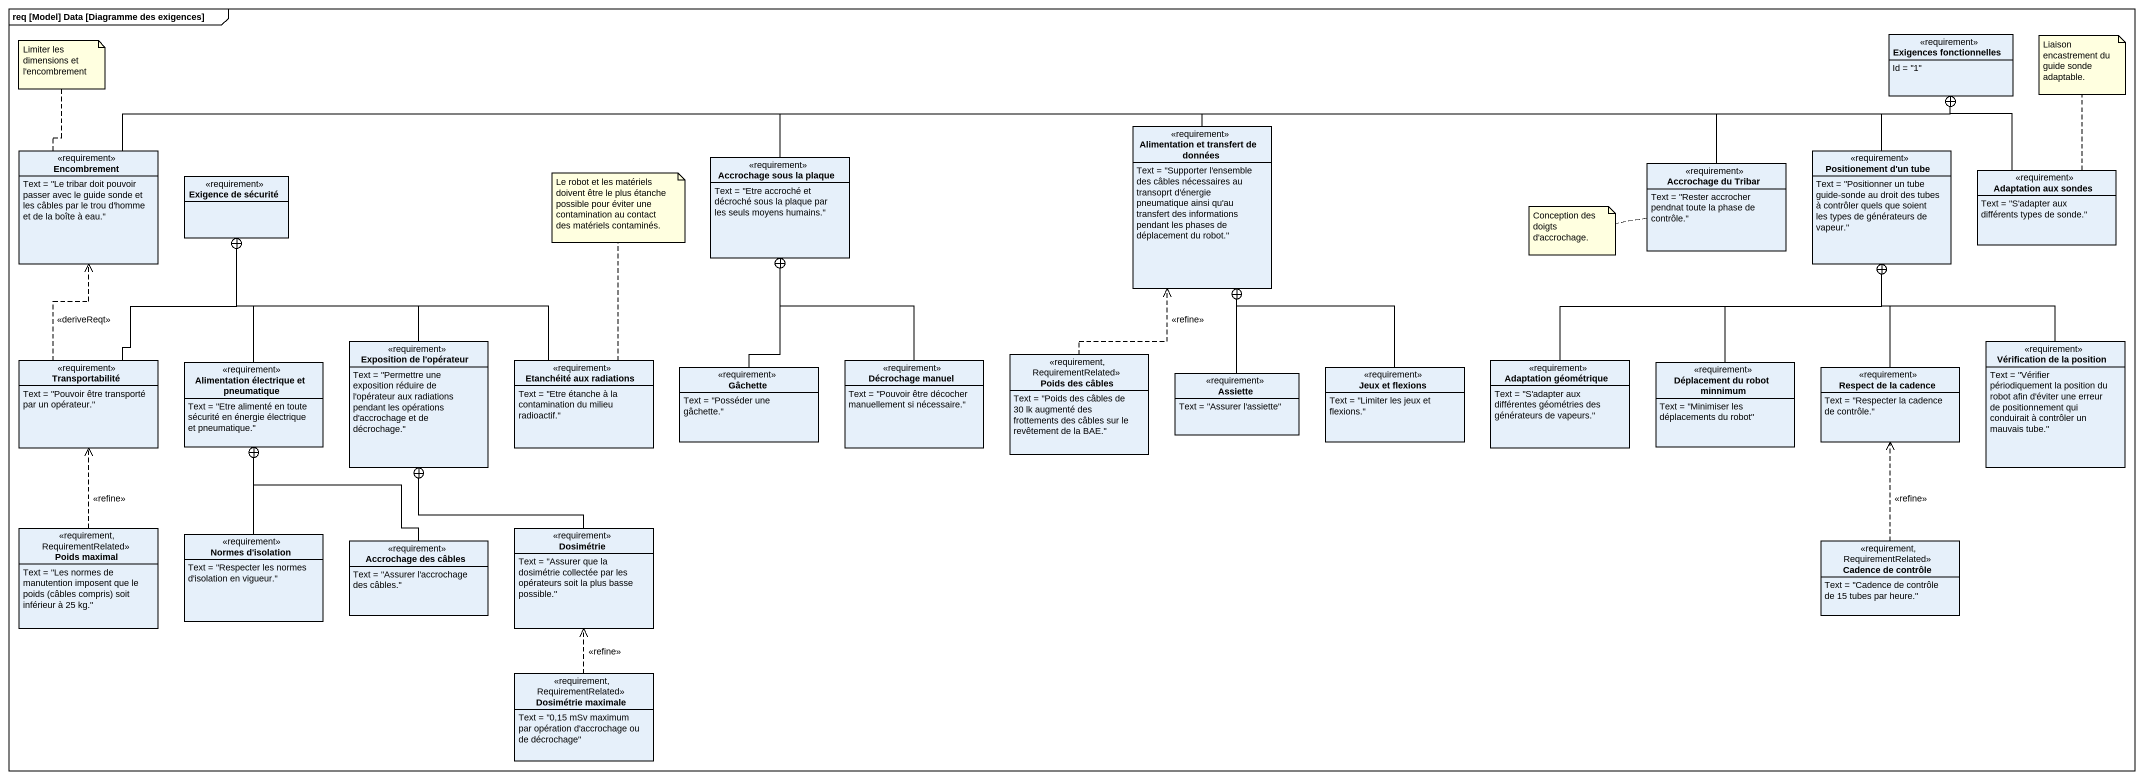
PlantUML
@startuml
mainframe req [Model] Data [Diagramme des exigences]
hide circle
hide empty members
class "Exigences fonctionnelles" as Exigences_fonctionnelles <<requirement>> {
  Id = "1"
}
class Encombrement <<requirement>> {
  Text = "Le tribar doit pouvoir passer avec le guide sonde et les câbles par le trou d'homme et de la boîte à eau."
}
class "Accrochage sous la plaque" as Accrochage_sous_la_plaque <<requirement>> {
  Text = "Etre accroché et décroché sous la plaque par les seuls moyens humains."
}
class "Alimentation et transfert de données" as Alimentation_et_transfert <<requirement>> {
  Text = "Supporter l'ensemble des câbles nécessaires au transoprt d'énergie pneumatique ainsi qu'au transfert des informations pendant les phases de déplacement du robot."
}
class "Positionement d'un tube" as Positionement_d_un_tube <<requirement>> {
  Text = "Positionner un tube guide-sonde au droit des tubes à contrôler quels que soient les types de générateurs de vapeur."
}
class "Exigence de sécurité" as Exigence_de_sécurité <<requirement>>
class "Accrochage du Tribar" as Accrochage_du_Tribar <<requirement>> {
  Text = "Rester accrocher pendnat toute la phase de contrôle."
}
class "Adaptation aux sondes" as Adaptation_aux_sondes <<requirement>> {
  Text = "S'adapter aux différents types de sonde."
}
class "Exposition de l'opérateur" as Exposition_de_l_opérateur <<requirement>> {
  Text = "Permettre une exposition réduire de l'opérateur aux radiations pendant les opérations d'accrochage et de décrochage."
}
class "Vérification de la position" as Vérification_de_la_position <<requirement>> {
  Text = "Vérifier périodiquement la position du robot afin d'éviter une erreur de positionnement qui conduirait à contrôler un mauvais tube."
}
class Transportabilité <<requirement>> {
  Text = "Pouvoir être transporté par un opérateur."
}
class "Alimentation électrique et pneumatique" as Alimentation_électrique_et <<requirement>> {
  Text = "Etre alimenté en toute sécurité en énergie électrique et pneumatique."
}
class "Etanchéité aux radiations" as Etanchéité_aux_radiations <<requirement>> {
  Text = "Etre étanche à la contamination du milieu radioactif."
}
class Gâchette <<requirement>> {
  Text = "Posséder une gâchette."
}
class "Décrochage manuel" as Décrochage_manuel <<requirement>> {
  Text = "Pouvoir être décocher manuellement si nécessaire."
}
class "Poids des câbles" as Poids_des_câbles <<requirement, RequirementRelated>> {
  Text = "Poids des câbles de 30 lk augmenté des frottements des câbles sur le revêtement de la BAE."
}
class Assiette <<requirement>> {
  Text = "Assurer l'assiette"
}
class "Jeux et flexions" as Jeux_et_flexions <<requirement>> {
  Text = "Limiter les jeux et flexions."
}
class "Adaptation géométrique" as Adaptation_géométrique <<requirement>> {
  Text = "S'adapter aux différentes géométries des générateurs de vapeurs."
}
class "Déplacement du robot minnimum" as Déplacement_du_robot <<requirement>> {
  Text = "Minimiser les déplacements du robot"
}
class "Respect de la cadence" as Respect_de_la_cadence <<requirement>> {
  Text = "Respecter la cadence de contrôle."
}
class "Poids maximal" as Poids_maximal <<requirement, RequirementRelated>> {
  {field} Text = "Les normes de manutention imposent que le poids (câbles compris) soit inférieur à 25 kg."
}
class "Normes d'isolation" as Normes_d_isolation <<requirement>> {
  Text = "Respecter les normes d'isolation en vigueur."
}
class "Accrochage des câbles" as Accrochage_des_câbles <<requirement>> {
  Text = "Assurer l'accrochage des câbles."
}
class Dosimétrie <<requirement>> {
  Text = "Assurer que la dosimétrie collectée par les opérateurs soit la plus basse possible."
}
class "Cadence de contrôle" as Cadence_de_contrôle <<requirement, RequirementRelated>> {
  Text = "Cadence de contrôle de 15 tubes par heure."
}
class "Dosimétrie maximale" as Dosimétrie_maximale <<requirement, RequirementRelated>> {
  Text = "0,15 mSv maximum par opération d'accrochage ou de décrochage"
}
Encombrement -right-+ Exigences_fonctionnelles
Accrochage_sous_la_plaque -right-+ Exigences_fonctionnelles
Alimentation_et_transfert -right-+ Exigences_fonctionnelles
Positionement_d_un_tube -up-+ Exigences_fonctionnelles
Accrochage_du_Tribar -up-+ Exigences_fonctionnelles
Adaptation_aux_sondes -up-+ Exigences_fonctionnelles
Exposition_de_l_opérateur -up-+ Exigence_de_sécurité
Vérification_de_la_position -up-+ Positionement_d_un_tube
Transportabilité .up.> Encombrement : <<deriveReqt>>
Transportabilité -up-+ Exigence_de_sécurité
Alimentation_électrique_et -up-+ Exigence_de_sécurité
Etanchéité_aux_radiations -left-+ Exigence_de_sécurité
Gâchette -up-+ Accrochage_sous_la_plaque
Décrochage_manuel -up-+ Accrochage_sous_la_plaque
Poids_des_câbles .up.> Alimentation_et_transfert : <<refine>>
Assiette -up-+ Alimentation_et_transfert
Jeux_et_flexions -up-+ Alimentation_et_transfert
Adaptation_géométrique -up-+ Positionement_d_un_tube
Déplacement_du_robot -up-+ Positionement_d_un_tube
Respect_de_la_cadence -up-+ Positionement_d_un_tube
Poids_maximal .up.> Transportabilité : <<refine>>
Normes_d_isolation -up-+ Alimentation_électrique_et
Accrochage_des_câbles -up-+ Alimentation_électrique_et
Dosimétrie -up-+ Exposition_de_l_opérateur
Cadence_de_contrôle .up.> Respect_de_la_cadence : <<refine>>
Dosimétrie_maximale .up.> Dosimétrie : <<refine>>
note top of Encombrement : Limiter les dimensions et l'encombrement
note top of Adaptation_aux_sondes : Liaison encastrement du guide sonde adaptable.
note top of Etanchéité_aux_radiations : Le robot et les matériels doivent être le plus étanche possible pour éviter une contamination au contact des matériels contaminés.
note left of Accrochage_du_Tribar : Conception des doigts d'accrochage.
@enduml
